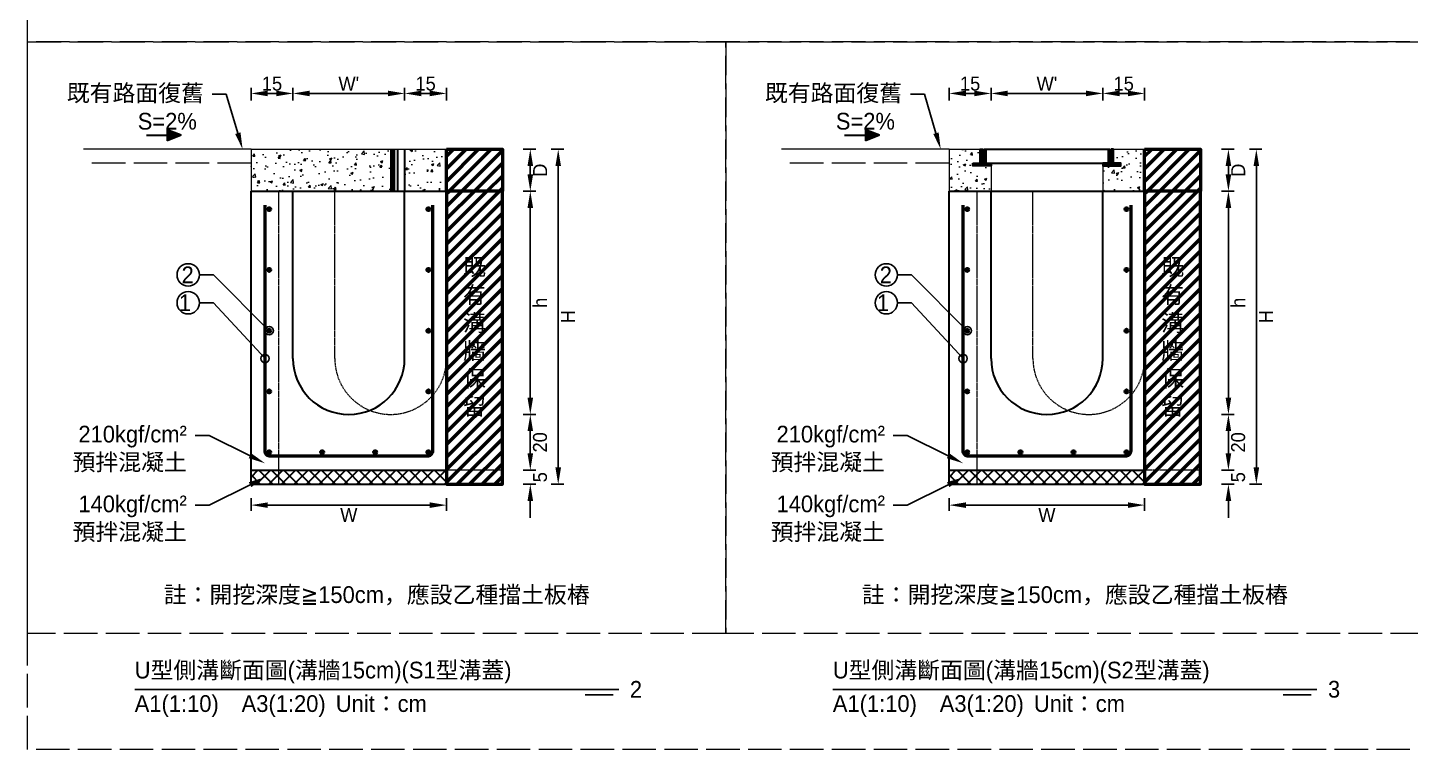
# Model space of a CAD drawing. Extents: x -8520 to 1950, y -2159 to 466.
# Drawn here: x -6660 to -6164.9, y -507 to -248.4 of the extents above; entities that cross this region are included whole.
import ezdxf
from ezdxf import colors
from ezdxf.entities.mleader import LeaderData, LeaderLine
from ezdxf.math import Vec2, Vec3

# ---------------------------------------------------------------- set-up
doc = ezdxf.new("R2010")
doc.units = 0
doc.header["$MEASUREMENT"] = 0
doc.linetypes.add('ACAD_ISO02W100', pattern=[15, 12, -3])
doc.linetypes.add('HIDDEN', pattern=[0.375, 0.25, -0.125])
for name, color, linetype, lineweight in [('一、3.基本-變更', 1, 'Continuous', 50), ('二、1.繪圖-既有設施', 8, 'Continuous', 20), ('二、2.繪圖-施作項目', 181, 'Continuous', 30), ('二、3.繪圖-排水流向', 170, 'Continuous', 30), ('二、4.繪圖-設計鋪面', 40, 'Continuous', 20), ('二、5.繪圖-鋼筋', 60, 'Continuous', 50), ('二、6.繪圖-其他施作項目', 35, 'Continuous', 30)]:
    doc.layers.add(name, color=color, linetype=linetype, lineweight=lineweight)
doc.layers.add('一、4.基本-隱藏', color=9, linetype='ACAD_ISO02W100', lineweight=20, plot=False)
doc.layers.add('三、3.文字-註解文字', color=2, linetype='Continuous')
doc.styles.add('次圖名(詳圖)', font='MS PGothic.ttf', dxfattribs={"height": 6})
doc.styles.add('註解文字(詳圖)', font='MS PGothic.ttf', dxfattribs={"height": 5})
doc.dimstyles.new('註解文字(詳圖)', dxfattribs={"dimtxt": 6, "dimasz": 6, "dimexe": 2, "dimexo": 5, "dimgap": 1, "dimtad": 2, "dimzin": 0, "dimdsep": 46, "dimtxsty": '註解文字(詳圖)', "dimcen": 0.1, "dimclrd": 256, "dimclre": 256, "dimclrt": 256, "dimadec": 0, "dimazin": 0, "dimtfac": 1, "dimtofl": 0, "dimtmove": 0, "dimatfit": 3, "dimfxlon": 1, "dimtolj": 1, "dimtzin": 0, "dimlwd": -1, "dimlwe": -1, "dimarcsym": 1})
pattern_1 = [(50, (-4974.236, -703.171), (9.109233, -0.796954), [0.9525, -10.4775]), (355, (-4974.236, -703.171), (-1.76217, 9.55284), [0.762, -8.38203]), (100.45144, (-4973.477, -703.2375), (7.34706, 8.75589), [0.8095, -8.90451]), (46.1842, (-4974.236, -700.631), (13.55395, -2.10212), [1.42875, -15.71625]), (96.6356, (-4973.107, -700.806), (11.87021, 12.37131), [1.21425, -13.35678]), (351.1842, (-4974.236, -700.631), (11.8702, 12.3713), [1.143, -12.57299]), (21, (-4972.966, -701.266), (7.58072, -5.11326), [0.9525, -10.4775]), (326, (-4972.966, -701.266), (3.0901, 9.2094), [0.762, -8.382]), (71.45144, (-4972.334, -701.692), (10.67082, 4.09614), [0.8095, -8.904497]), (37.5, (-4974.236, -703.171), (0.15443, 4.227752), [0, -8.2804, 0, -8.509, 0, -8.41375]), (7.5, (-4974.236, -703.171), (3.340983, 5.009029), [0, -4.8514, 0, -8.0899, 0, -3.20675]), (327.5, (-4977.0682, -703.171), (6.77953, -0.286437), [0, -3.175, 0, -9.906, 0, -13.1445]), (317.5, (-4978.338, -703.171), (7.40646, 1.271325), [0, -4.1275, 0, -6.5786, 0, -9.3345])]

# ---------------------------------------------------------------- blocks, each defined once
blk = doc.blocks.new('排水流向')
at = {"layer": '二、3.繪圖-排水流向'}
h = blk.add_hatch(color=256, dxfattribs=at)
h.dxf.hatch_style = 1
h.paths.add_polyline_path([(0, 1), (0, -1), (2.5, 0)])
for points in [[(-3.75, 0), (0, 0)], [(0, 1), (0, -1)], [(2.5, 0), (0, 1)], [(2.5, 0), (0, -1)]]:
    blk.add_lwpolyline(points, dxfattribs=at)
blk = doc.blocks.new('_Small')
at = {"color": 0, "linetype": 'ByBlock', "lineweight": -2}
blk.add_circle((0, 0), 0.25, dxfattribs=at)
blk = doc.blocks.new('*D317')
at = {"layer": 'Defpoints', "color": 0, "transparency": 16777216}
for p in [(-6315, -272), (-6315, -307), (-6275, -307)]:
    blk.add_point(p, dxfattribs=at)
at = {"layer": '三、3.文字-註解文字', "transparency": 16777216}
for p, q in [((-6315, -274.5), (-6315, -270)), ((-6281, -272), (-6309, -272)), ((-6275, -274.5), (-6275, -270))]:
    blk.add_line(p, q, dxfattribs=at)
for points in [[(-6309, -271), (-6309, -273), (-6315, -272)], [(-6281, -271), (-6281, -273), (-6275, -272)]]:
    blk.add_solid(points, dxfattribs=at)
at = {"layer": '三、3.文字-註解文字', "transparency": 16777216, "insert": (-6295, -268.5), "char_height": 5, "attachment_point": 5, "style": '註解文字(詳圖)'}
blk.add_mtext("\\A1;W'", dxfattribs=at)
blk = doc.blocks.new('*D318')
at = {"layer": 'Defpoints', "color": 0, "transparency": 16777216}
for p in [(-6330, -272), (-6330, -307), (-6315, -307)]:
    blk.add_point(p, dxfattribs=at)
at = {"layer": '三、3.文字-註解文字', "transparency": 16777216}
for p, q in [((-6330, -274.5), (-6330, -270)), ((-6321, -272), (-6324, -272)), ((-6315, -274.5), (-6315, -270))]:
    blk.add_line(p, q, dxfattribs=at)
for points in [[(-6324, -271), (-6324, -273), (-6330, -272)], [(-6321, -271), (-6321, -273), (-6315, -272)]]:
    blk.add_solid(points, dxfattribs=at)
at = {"layer": '三、3.文字-註解文字', "transparency": 16777216, "insert": (-6322.5, -268.5), "char_height": 5, "attachment_point": 5, "style": '註解文字(詳圖)'}
blk.add_mtext('\\A1;15', dxfattribs=at)
blk = doc.blocks.new('*D319')
at = {"layer": 'Defpoints', "color": 0, "transparency": 16777216}
for p in [(-6275, -272), (-6275, -307), (-6260, -307)]:
    blk.add_point(p, dxfattribs=at)
at = {"layer": '三、3.文字-註解文字', "transparency": 16777216}
for p, q in [((-6275, -274.5), (-6275, -270)), ((-6266, -272), (-6269, -272)), ((-6260, -274.5), (-6260, -270))]:
    blk.add_line(p, q, dxfattribs=at)
for points in [[(-6269, -271), (-6269, -273), (-6275, -272)], [(-6266, -271), (-6266, -273), (-6260, -272)]]:
    blk.add_solid(points, dxfattribs=at)
at = {"layer": '三、3.文字-註解文字', "transparency": 16777216, "insert": (-6267.5, -268.5), "char_height": 5, "attachment_point": 5, "style": '註解文字(詳圖)'}
blk.add_mtext('\\A1;15', dxfattribs=at)
blk = doc.blocks.new('*D320')
at = {"layer": 'Defpoints', "color": 0, "transparency": 16777216}
for p in [(-6565, -272), (-6565, -307), (-6525, -307)]:
    blk.add_point(p, dxfattribs=at)
at = {"layer": '三、3.文字-註解文字', "transparency": 16777216}
for p, q in [((-6565, -274.5), (-6565, -270)), ((-6531, -272), (-6559, -272)), ((-6525, -274.5), (-6525, -270))]:
    blk.add_line(p, q, dxfattribs=at)
for points in [[(-6559, -271), (-6559, -273), (-6565, -272)], [(-6531, -271), (-6531, -273), (-6525, -272)]]:
    blk.add_solid(points, dxfattribs=at)
at = {"layer": '三、3.文字-註解文字', "transparency": 16777216, "insert": (-6545, -268.5), "char_height": 5, "attachment_point": 5, "style": '註解文字(詳圖)'}
blk.add_mtext("\\A1;W'", dxfattribs=at)
blk = doc.blocks.new('*D321')
at = {"layer": 'Defpoints', "color": 0, "transparency": 16777216}
for p in [(-6580, -272), (-6580, -307), (-6565, -307)]:
    blk.add_point(p, dxfattribs=at)
at = {"layer": '三、3.文字-註解文字', "transparency": 16777216}
for p, q in [((-6580, -274.5), (-6580, -270)), ((-6571, -272), (-6574, -272)), ((-6565, -274.5), (-6565, -270))]:
    blk.add_line(p, q, dxfattribs=at)
for points in [[(-6574, -271), (-6574, -273), (-6580, -272)], [(-6571, -271), (-6571, -273), (-6565, -272)]]:
    blk.add_solid(points, dxfattribs=at)
at = {"layer": '三、3.文字-註解文字', "transparency": 16777216, "insert": (-6572.5, -268.5), "char_height": 5, "attachment_point": 5, "style": '註解文字(詳圖)'}
blk.add_mtext('\\A1;15', dxfattribs=at)
blk = doc.blocks.new('*D322')
at = {"layer": 'Defpoints', "color": 0, "transparency": 16777216}
for p in [(-6525, -272), (-6525, -307), (-6510, -307)]:
    blk.add_point(p, dxfattribs=at)
at = {"layer": '三、3.文字-註解文字', "transparency": 16777216}
for p, q in [((-6525, -274.5), (-6525, -270)), ((-6516, -272), (-6519, -272)), ((-6510, -274.5), (-6510, -270))]:
    blk.add_line(p, q, dxfattribs=at)
for points in [[(-6519, -271), (-6519, -273), (-6525, -272)], [(-6516, -271), (-6516, -273), (-6510, -272)]]:
    blk.add_solid(points, dxfattribs=at)
at = {"layer": '三、3.文字-註解文字', "transparency": 16777216, "insert": (-6517.5, -268.5), "char_height": 5, "attachment_point": 5, "style": '註解文字(詳圖)'}
blk.add_mtext('\\A1;15', dxfattribs=at)
blk = doc.blocks.new('*D335')
at = {"layer": 'Defpoints', "color": 0, "transparency": 16777216}
for p in [(-6330, -412), (-6260, -412), (-6330, -419.5)]:
    blk.add_point(p, dxfattribs=at)
at = {"layer": '三、3.文字-註解文字', "transparency": 16777216}
for p, q in [((-6330, -417), (-6330, -421.5)), ((-6266, -419.5), (-6324, -419.5)), ((-6260, -417), (-6260, -421.5))]:
    blk.add_line(p, q, dxfattribs=at)
for points in [[(-6324, -418.5), (-6324, -420.5), (-6330, -419.5)], [(-6266, -418.5), (-6266, -420.5), (-6260, -419.5)]]:
    blk.add_solid(points, dxfattribs=at)
at = {"layer": '三、3.文字-註解文字', "transparency": 16777216, "insert": (-6295, -423), "char_height": 5, "attachment_point": 5, "style": '註解文字(詳圖)'}
blk.add_mtext('\\A1;W', dxfattribs=at)
blk = doc.blocks.new('*D336')
at = {"layer": 'Defpoints', "color": 0, "transparency": 16777216}
for p in [(-6580, -412), (-6510, -412), (-6580, -419.5)]:
    blk.add_point(p, dxfattribs=at)
at = {"layer": '三、3.文字-註解文字', "transparency": 16777216}
for p, q in [((-6580, -417), (-6580, -421.5)), ((-6516, -419.5), (-6574, -419.5)), ((-6510, -417), (-6510, -421.5))]:
    blk.add_line(p, q, dxfattribs=at)
for points in [[(-6574, -418.5), (-6574, -420.5), (-6580, -419.5)], [(-6516, -418.5), (-6516, -420.5), (-6510, -419.5)]]:
    blk.add_solid(points, dxfattribs=at)
at = {"layer": '三、3.文字-註解文字', "transparency": 16777216, "insert": (-6545, -423), "char_height": 5, "attachment_point": 5, "style": '註解文字(詳圖)'}
blk.add_mtext('\\A1;W', dxfattribs=at)
blk = doc.blocks.new('*D341')
at = {"layer": 'Defpoints', "color": 0, "transparency": 16777216}
for p in [(-6295, -307), (-6230, -307), (-6295, -387)]:
    blk.add_point(p, dxfattribs=at)
at = {"layer": '三、3.文字-註解文字', "transparency": 16777216}
for p, q in [((-6232.5, -307), (-6228, -307)), ((-6230, -381), (-6230, -313)), ((-6232.5, -387), (-6228, -387))]:
    blk.add_line(p, q, dxfattribs=at)
for points in [[(-6231, -313), (-6229, -313), (-6230, -307)], [(-6231, -381), (-6229, -381), (-6230, -387)]]:
    blk.add_solid(points, dxfattribs=at)
at = {"layer": '三、3.文字-註解文字', "transparency": 16777216, "insert": (-6226.5, -347), "char_height": 5, "attachment_point": 5, "rotation": 90, "style": '註解文字(詳圖)'}
blk.add_mtext('\\A1;h', dxfattribs=at)
blk = doc.blocks.new('*D342')
at = {"layer": 'Defpoints', "color": 0, "transparency": 16777216}
for p in [(-6295, -387), (-6295, -407), (-6230, -407)]:
    blk.add_point(p, dxfattribs=at)
at = {"layer": '三、3.文字-註解文字', "transparency": 16777216}
for p, q in [((-6232.5, -387), (-6228, -387)), ((-6230, -393), (-6230, -401)), ((-6232.5, -407), (-6228, -407))]:
    blk.add_line(p, q, dxfattribs=at)
for points in [[(-6231, -393), (-6229, -393), (-6230, -387)], [(-6231, -401), (-6229, -401), (-6230, -407)]]:
    blk.add_solid(points, dxfattribs=at)
at = {"layer": '三、3.文字-註解文字', "transparency": 16777216, "insert": (-6226.5, -397), "char_height": 5, "attachment_point": 5, "rotation": 90, "style": '註解文字(詳圖)'}
blk.add_mtext('\\A1;20', dxfattribs=at)
blk = doc.blocks.new('*D343')
at = {"layer": 'Defpoints', "color": 0, "transparency": 16777216}
for p in [(-6295, -407), (-6295, -412), (-6230, -412)]:
    blk.add_point(p, dxfattribs=at)
at = {"layer": '三、3.文字-註解文字', "transparency": 16777216}
for p, q in [((-6230, -401), (-6230, -395)), ((-6232.5, -407), (-6228, -407)), ((-6232.5, -412), (-6228, -412)), ((-6230, -418), (-6230, -424))]:
    blk.add_line(p, q, dxfattribs=at)
for points in [[(-6231, -401), (-6229, -401), (-6230, -407)], [(-6231, -418), (-6229, -418), (-6230, -412)]]:
    blk.add_solid(points, dxfattribs=at)
at = {"layer": '三、3.文字-註解文字', "transparency": 16777216, "insert": (-6226.5, -409.5), "char_height": 5, "attachment_point": 5, "rotation": 90, "style": '註解文字(詳圖)'}
blk.add_mtext('\\A1;5', dxfattribs=at)
blk = doc.blocks.new('*D344')
at = {"layer": 'Defpoints', "color": 0, "transparency": 16777216}
for p in [(-6240, -292), (-6230, -292), (-6240, -307)]:
    blk.add_point(p, dxfattribs=at)
at = {"layer": '三、3.文字-註解文字', "transparency": 16777216}
for p, q in [((-6232.5, -292), (-6228, -292)), ((-6230, -301), (-6230, -298)), ((-6232.5, -307), (-6228, -307))]:
    blk.add_line(p, q, dxfattribs=at)
for points in [[(-6231, -298), (-6229, -298), (-6230, -292)], [(-6231, -301), (-6229, -301), (-6230, -307)]]:
    blk.add_solid(points, dxfattribs=at)
at = {"layer": '三、3.文字-註解文字', "transparency": 16777216, "insert": (-6226.5, -299.5), "char_height": 5, "attachment_point": 5, "rotation": 90, "style": '註解文字(詳圖)'}
blk.add_mtext('\\A1;D', dxfattribs=at)
blk = doc.blocks.new('*D345')
at = {"layer": 'Defpoints', "color": 0, "transparency": 16777216}
for p in [(-6240, -292), (-6220, -292), (-6240, -412)]:
    blk.add_point(p, dxfattribs=at)
at = {"layer": '三、3.文字-註解文字', "transparency": 16777216}
for p, q in [((-6222.5, -292), (-6218, -292)), ((-6220, -406), (-6220, -298)), ((-6222.5, -412), (-6218, -412))]:
    blk.add_line(p, q, dxfattribs=at)
for points in [[(-6221, -298), (-6219, -298), (-6220, -292)], [(-6221, -406), (-6219, -406), (-6220, -412)]]:
    blk.add_solid(points, dxfattribs=at)
at = {"layer": '三、3.文字-註解文字', "transparency": 16777216, "insert": (-6216.5, -352), "char_height": 5, "attachment_point": 5, "rotation": 90, "style": '註解文字(詳圖)'}
blk.add_mtext('\\A1;H', dxfattribs=at)
blk = doc.blocks.new('*D346')
at = {"layer": 'Defpoints', "color": 0, "transparency": 16777216}
for p in [(-6545, -307), (-6480, -307), (-6545, -387)]:
    blk.add_point(p, dxfattribs=at)
at = {"layer": '三、3.文字-註解文字', "transparency": 16777216}
for p, q in [((-6482.5, -307), (-6478, -307)), ((-6480, -381), (-6480, -313)), ((-6482.5, -387), (-6478, -387))]:
    blk.add_line(p, q, dxfattribs=at)
for points in [[(-6481, -313), (-6479, -313), (-6480, -307)], [(-6481, -381), (-6479, -381), (-6480, -387)]]:
    blk.add_solid(points, dxfattribs=at)
at = {"layer": '三、3.文字-註解文字', "transparency": 16777216, "insert": (-6476.5, -347), "char_height": 5, "attachment_point": 5, "rotation": 90, "style": '註解文字(詳圖)'}
blk.add_mtext('\\A1;h', dxfattribs=at)
blk = doc.blocks.new('*D347')
at = {"layer": 'Defpoints', "color": 0, "transparency": 16777216}
for p in [(-6545, -387), (-6545, -407), (-6480, -407)]:
    blk.add_point(p, dxfattribs=at)
at = {"layer": '三、3.文字-註解文字', "transparency": 16777216}
for p, q in [((-6482.5, -387), (-6478, -387)), ((-6480, -393), (-6480, -401)), ((-6482.5, -407), (-6478, -407))]:
    blk.add_line(p, q, dxfattribs=at)
for points in [[(-6481, -393), (-6479, -393), (-6480, -387)], [(-6481, -401), (-6479, -401), (-6480, -407)]]:
    blk.add_solid(points, dxfattribs=at)
at = {"layer": '三、3.文字-註解文字', "transparency": 16777216, "insert": (-6476.5, -397), "char_height": 5, "attachment_point": 5, "rotation": 90, "style": '註解文字(詳圖)'}
blk.add_mtext('\\A1;20', dxfattribs=at)
blk = doc.blocks.new('*D348')
at = {"layer": 'Defpoints', "color": 0, "transparency": 16777216}
for p in [(-6545, -407), (-6545, -412), (-6480, -412)]:
    blk.add_point(p, dxfattribs=at)
at = {"layer": '三、3.文字-註解文字', "transparency": 16777216}
for p, q in [((-6480, -401), (-6480, -395)), ((-6482.5, -407), (-6478, -407)), ((-6482.5, -412), (-6478, -412)), ((-6480, -418), (-6480, -424))]:
    blk.add_line(p, q, dxfattribs=at)
for points in [[(-6481, -401), (-6479, -401), (-6480, -407)], [(-6481, -418), (-6479, -418), (-6480, -412)]]:
    blk.add_solid(points, dxfattribs=at)
at = {"layer": '三、3.文字-註解文字', "transparency": 16777216, "insert": (-6476.5, -409.5), "char_height": 5, "attachment_point": 5, "rotation": 90, "style": '註解文字(詳圖)'}
blk.add_mtext('\\A1;5', dxfattribs=at)
blk = doc.blocks.new('*D349')
at = {"layer": 'Defpoints', "color": 0, "transparency": 16777216}
for p in [(-6490, -292), (-6480, -292), (-6490, -307)]:
    blk.add_point(p, dxfattribs=at)
at = {"layer": '三、3.文字-註解文字', "transparency": 16777216}
for p, q in [((-6482.5, -292), (-6478, -292)), ((-6480, -301), (-6480, -298)), ((-6482.5, -307), (-6478, -307))]:
    blk.add_line(p, q, dxfattribs=at)
for points in [[(-6481, -298), (-6479, -298), (-6480, -292)], [(-6481, -301), (-6479, -301), (-6480, -307)]]:
    blk.add_solid(points, dxfattribs=at)
at = {"layer": '三、3.文字-註解文字', "transparency": 16777216, "insert": (-6476.5, -299.5), "char_height": 5, "attachment_point": 5, "rotation": 90, "style": '註解文字(詳圖)'}
blk.add_mtext('\\A1;D', dxfattribs=at)
blk = doc.blocks.new('*D350')
at = {"layer": 'Defpoints', "color": 0, "transparency": 16777216}
for p in [(-6490, -292), (-6470, -292), (-6490, -412)]:
    blk.add_point(p, dxfattribs=at)
at = {"layer": '三、3.文字-註解文字', "transparency": 16777216}
for p, q in [((-6472.5, -292), (-6468, -292)), ((-6470, -406), (-6470, -298)), ((-6472.5, -412), (-6468, -412))]:
    blk.add_line(p, q, dxfattribs=at)
for points in [[(-6471, -298), (-6469, -298), (-6470, -292)], [(-6471, -406), (-6469, -406), (-6470, -412)]]:
    blk.add_solid(points, dxfattribs=at)
at = {"layer": '三、3.文字-註解文字', "transparency": 16777216, "insert": (-6466.5, -352), "char_height": 5, "attachment_point": 5, "rotation": 90, "style": '註解文字(詳圖)'}
blk.add_mtext('\\A1;H', dxfattribs=at)

msp = doc.modelspace()

# ---------------------------------------------------------------- hatches: boundary and pattern name
at = {"layer": '一、3.基本-變更'}
h = msp.add_hatch(dxfattribs=at)
h.set_pattern_fill('ANSI31', color=256)
h.set_pattern_definition([(45, (-5224.236, -741.9498), (-2.245064, 2.245064), [])])
h.paths.add_polyline_path([(-6510, -307), (-6490, -307), (-6490, -292), (-6510, -292)])
h = msp.add_hatch(dxfattribs=at)
h.set_pattern_fill('ANSI31', color=256)
h.set_pattern_definition([(45, (-4974.236, -741.9498), (-2.245064, 2.245064), [])])
h.paths.add_polyline_path([(-6260, -307), (-6240, -307), (-6240, -292), (-6260, -292)])
h = msp.add_hatch(dxfattribs=at)
h.set_pattern_fill('ANSI31', color=256)
h.set_pattern_definition([(45, (-6485.33, -929.9158), (-2.245064, 2.245064), [])])
h.paths.add_polyline_path([(-6490, -307), (-6510, -307), (-6510, -407), (-6490, -407)])
h.paths.add_polyline_path([(-6490, -407), (-6510, -407), (-6510, -412), (-6490, -412)])
h = msp.add_hatch(dxfattribs=at)
h.set_pattern_fill('ANSI31', color=256)
h.set_pattern_definition([(45, (-6235.33, -929.9158), (-2.245064, 2.245064), [])])
h.paths.add_polyline_path([(-6240, -307), (-6260, -307), (-6260, -407), (-6240, -407)])
h.paths.add_polyline_path([(-6240, -407), (-6260, -407), (-6260, -412), (-6240, -412)])
at = {"layer": '二、1.繪圖-既有設施'}
h = msp.add_hatch(dxfattribs=at)
h.set_pattern_fill('AR-CONC', color=256, scale=0.05)
h.set_pattern_definition([(50, (-5224.236, -741.95), (9.109233, -0.796954), [0.9525, -10.4775]), (355, (-5224.236, -741.95), (-1.76217, 9.55284), [0.762, -8.38203]), (100.45144, (-5223.477, -742.016), (7.34706, 8.75589), [0.8095, -8.90451]), (46.1842, (-5224.236, -739.41), (13.55395, -2.10212), [1.42875, -15.71625]), (96.6356, (-5223.107, -739.585), (11.87021, 12.37131), [1.21425, -13.35678]), (351.1842, (-5224.236, -739.41), (11.8702, 12.3713), [1.143, -12.57299]), (21, (-5222.966, -740.045), (7.58072, -5.11326), [0.9525, -10.4775]), (326, (-5222.966, -740.045), (3.0901, 9.2094), [0.762, -8.382]), (71.45144, (-5222.334, -740.471), (10.67082, 4.09614), [0.8095, -8.904497]), (37.5, (-5224.236, -741.9498), (0.15443, 4.227752), [0, -8.2804, 0, -8.509, 0, -8.41375]), (7.5, (-5224.236, -741.95), (3.340983, 5.009029), [0, -4.8514, 0, -8.0899, 0, -3.20675]), (327.5, (-5227.0682, -741.9498), (6.77953, -0.286437), [0, -3.175, 0, -9.906, 0, -13.1445]), (317.5, (-5228.338, -741.95), (7.40646, 1.271325), [0, -4.1275, 0, -6.5786, 0, -9.3345])])
h.paths.add_polyline_path([(-6580, -292), (-6580, -307), (-6530, -307), (-6530, -292)])
h.paths.add_polyline_path([(-6510, -292), (-6525, -292), (-6525, -307), (-6510, -307)])
h = msp.add_hatch(dxfattribs=at)
h.set_pattern_fill('AR-CONC', color=256, scale=0.05)
h.set_pattern_definition(pattern_1)
h.paths.add_polyline_path([(-6330, -307), (-6315, -307), (-6315, -297.9), (-6321.5, -297.9), (-6321.5, -297), (-6318.9, -297), (-6318.9, -292), (-6330, -292)])
h = msp.add_hatch(dxfattribs=at)
h.set_pattern_fill('AR-CONC', color=256, scale=0.05)
h.set_pattern_definition(pattern_1)
h.paths.add_polyline_path([(-6268.5, -297.9), (-6275, -297.9), (-6275, -307), (-6260, -307), (-6260, -292), (-6271.1, -292), (-6271.1, -297), (-6268.5, -297)])
at = {"layer": '二、2.繪圖-施作項目'}
h = msp.add_hatch(dxfattribs=at)
h.set_pattern_fill('ANSI37', color=256)
h.set_pattern_definition([(45, (-6485.33, -929.9158), (-2.245064, 2.245064), []), (135, (-6485.33, -929.9158), (-2.245064, -2.245064), [])])
h.paths.add_polyline_path([(-6510, -407), (-6580, -407), (-6580, -412), (-6510, -412)])
h = msp.add_hatch(dxfattribs=at)
h.set_pattern_fill('ANSI37', color=256)
h.set_pattern_definition([(45, (-6235.33, -929.9158), (-2.245064, 2.245064), []), (135, (-6235.33, -929.9158), (-2.245064, -2.245064), [])])
h.paths.add_polyline_path([(-6260, -407), (-6330, -407), (-6330, -412), (-6260, -412)])
at = {"layer": '二、5.繪圖-鋼筋'}
h = msp.add_hatch(color=256, dxfattribs=at)
h.dxf.hatch_style = 1
h.paths.add_polyline_path([(-6573, -313.5, 1), (-6574, -313.5, 1)])
h = msp.add_hatch(color=256, dxfattribs=at)
h.dxf.hatch_style = 1
h.paths.add_polyline_path([(-6516, -313.5, 1), (-6517, -313.5, 1)])
h = msp.add_hatch(color=256, dxfattribs=at)
h.dxf.hatch_style = 1
h.paths.add_polyline_path([(-6323, -313.5, 1), (-6324, -313.5, 1)])
h = msp.add_hatch(color=256, dxfattribs=at)
h.dxf.hatch_style = 1
h.paths.add_polyline_path([(-6266, -313.5, 1), (-6267, -313.5, 1)])
h = msp.add_hatch(color=256, dxfattribs=at)
h.dxf.hatch_style = 1
h.paths.add_polyline_path([(-6573, -335.25, 1), (-6574, -335.25, 1)])
h = msp.add_hatch(color=256, dxfattribs=at)
h.dxf.hatch_style = 1
h.paths.add_polyline_path([(-6516, -335.25, 1), (-6517, -335.25, 1)])
h = msp.add_hatch(color=256, dxfattribs=at)
h.dxf.hatch_style = 1
h.paths.add_polyline_path([(-6323, -335.25, 1), (-6324, -335.25, 1)])
h = msp.add_hatch(color=256, dxfattribs=at)
h.dxf.hatch_style = 1
h.paths.add_polyline_path([(-6266, -335.25, 1), (-6267, -335.25, 1)])
h = msp.add_hatch(color=256, dxfattribs=at)
h.dxf.hatch_style = 1
h.paths.add_polyline_path([(-6573, -357, 1), (-6574, -357, 1)])
h = msp.add_hatch(color=256, dxfattribs=at)
h.dxf.hatch_style = 1
h.paths.add_polyline_path([(-6516, -357, 1), (-6517, -357, 1)])
h = msp.add_hatch(color=256, dxfattribs=at)
h.dxf.hatch_style = 1
h.paths.add_polyline_path([(-6323, -357, 1), (-6324, -357, 1)])
h = msp.add_hatch(color=256, dxfattribs=at)
h.dxf.hatch_style = 1
h.paths.add_polyline_path([(-6266, -357, 1), (-6267, -357, 1)])
h = msp.add_hatch(color=256, dxfattribs=at)
h.dxf.hatch_style = 1
h.paths.add_polyline_path([(-6573, -378.75, 1), (-6574, -378.75, 1)])
h = msp.add_hatch(color=256, dxfattribs=at)
h.dxf.hatch_style = 1
h.paths.add_polyline_path([(-6516, -378.75, 1), (-6517, -378.75, 1)])
h = msp.add_hatch(color=256, dxfattribs=at)
h.dxf.hatch_style = 1
h.paths.add_polyline_path([(-6323, -378.75, 1), (-6324, -378.75, 1)])
h = msp.add_hatch(color=256, dxfattribs=at)
h.dxf.hatch_style = 1
h.paths.add_polyline_path([(-6266, -378.75, 1), (-6267, -378.75, 1)])
h = msp.add_hatch(color=256, dxfattribs=at)
h.dxf.hatch_style = 1
h.paths.add_polyline_path([(-6573, -400.5, 1), (-6574, -400.5, 1)])
h = msp.add_hatch(color=256, dxfattribs=at)
h.dxf.hatch_style = 1
h.paths.add_polyline_path([(-6554, -400.5, 1), (-6555, -400.5, 1)])
h = msp.add_hatch(color=256, dxfattribs=at)
h.dxf.hatch_style = 1
h.paths.add_polyline_path([(-6535, -400.5, 1), (-6536, -400.5, 1)])
h = msp.add_hatch(color=256, dxfattribs=at)
h.dxf.hatch_style = 1
h.paths.add_polyline_path([(-6516, -400.5, 1), (-6517, -400.5, 1)])
h = msp.add_hatch(color=256, dxfattribs=at)
h.dxf.hatch_style = 1
h.paths.add_polyline_path([(-6323, -400.5, 1), (-6324, -400.5, 1)])
h = msp.add_hatch(color=256, dxfattribs=at)
h.dxf.hatch_style = 1
h.paths.add_polyline_path([(-6304, -400.5, 1), (-6305, -400.5, 1)])
h = msp.add_hatch(color=256, dxfattribs=at)
h.dxf.hatch_style = 1
h.paths.add_polyline_path([(-6285, -400.5, 1), (-6286, -400.5, 1)])
h = msp.add_hatch(color=256, dxfattribs=at)
h.dxf.hatch_style = 1
h.paths.add_polyline_path([(-6266, -400.5, 1), (-6267, -400.5, 1)])
at = {"layer": '二、6.繪圖-其他施作項目'}
h = msp.add_hatch(dxfattribs=at)
h.set_pattern_fill('ANSI31', color=256, scale=0.1)
h.set_pattern_definition([(45, (-4603.49114, -1596.28593), (-0.224506403, 0.224506403), [])])
h.paths.add_polyline_path([(-6318.9, -297), (-6321.5, -297), (-6321.5, -297.9), (-6315, -297.9), (-6315, -297), (-6318, -297), (-6318, -292), (-6318.9, -292)])
h.paths.add_polyline_path([(-6271.1, -292), (-6272, -292), (-6272, -297), (-6275, -297), (-6275, -297.9), (-6268.5, -297.9), (-6268.5, -297), (-6271.1, -297)])

# ---------------------------------------------------------------- linework, layer by layer
at = {"layer": '一、3.基本-變更'}
for points in [[(-6510, -292), (-6490, -292), (-6490, -307), (-6510, -307)], [(-6260, -292), (-6240, -292), (-6240, -307), (-6260, -307)], [(-6490, -307), (-6510, -307), (-6510, -412), (-6490, -412)], [(-6240, -307), (-6260, -307), (-6260, -412), (-6240, -412)]]:
    msp.add_lwpolyline(points, close=True, dxfattribs=at)
at = {"layer": '一、4.基本-隱藏'}
for points in [[(-6660, 0), (-5880, 0), (-5880, -253.5), (-6660, -253.5)], [(-6660, 0), (-5880, 0), (-5880, -507), (-6660, -507)], [(-6660, 0), (-5880, 0), (-5880, -507), (-6660, -507)], [(-6660, -253.5), (-6410, -253.5), (-6410, -465.5), (-6660, -465.5)], [(-6410, -253.5), (-6160, -253.5), (-6160, -465.5), (-6410, -465.5)]]:
    msp.add_lwpolyline(points, close=True, dxfattribs=at)
at = {"layer": '一、4.基本-隱藏', "linetype": 'HIDDEN'}
for points in [[(-6490, -307), (-6570, -307)], [(-6570, -412), (-6570, -307)], [(-6550, -367), (-6550, -307)], [(-6510, -367), (-6510, -307)], [(-6490, -412), (-6490, -307)], [(-6320, -412), (-6320, -307)], [(-6240, -307), (-6320, -307)], [(-6300, -367), (-6300, -307)], [(-6260, -367), (-6260, -307)], [(-6240, -412), (-6240, -307)], [(-6490, -407), (-6570, -407)], [(-6240, -407), (-6320, -407)], [(-6490, -412), (-6570, -412)], [(-6240, -412), (-6320, -412)]]:
    msp.add_lwpolyline(points, dxfattribs=at)
for centre in [(-6530, -367), (-6280, -367)]:
    msp.add_arc(centre, 20, 180, 0, dxfattribs=at)
at = {"layer": '三、3.文字-註解文字'}
for points in [[(-6621.66, -485.5), (-6448.34, -485.5)], [(-6450.34, -487.5), (-6460.34, -487.5)], [(-6371.66, -485.5), (-6198.34, -485.5)], [(-6200.34, -487.5), (-6210.34, -487.5)]]:
    msp.add_lwpolyline(points, dxfattribs=at)
for centre in [(-6602.5, -337), (-6352.5, -337), (-6602.5, -347), (-6352.5, -347)]:
    msp.add_circle(centre, 4, dxfattribs=at)
at = {"layer": '二、1.繪圖-既有設施'}
for points in [[(-6580, -292), (-6510, -292)], [(-6580, -292), (-6580, -307)], [(-6510, -292), (-6510, -307)], [(-6330, -292), (-6318.9, -292)], [(-6330, -292), (-6330, -307)], [(-6271.1, -292), (-6260, -292)], [(-6260, -292), (-6260, -307)], [(-6315, -297), (-6315, -307)], [(-6275, -297), (-6275, -307)], [(-6580, -307), (-6510, -307)], [(-6330, -307), (-6315, -307)], [(-6275, -307), (-6260, -307)]]:
    msp.add_lwpolyline(points, dxfattribs=at)
at = {"layer": '二、1.繪圖-既有設施', "linetype": 'HIDDEN'}
msp.add_lwpolyline([(-6315, -307), (-6275, -307)], dxfattribs=at)
at = {"layer": '二、2.繪圖-施作項目'}
for points in [[(-6580, -307), (-6510, -307)], [(-6580, -412), (-6580, -307)], [(-6565, -367), (-6565, -307)], [(-6525, -367), (-6525, -307)], [(-6510, -412), (-6510, -307)], [(-6330, -412), (-6330, -307)], [(-6330, -307), (-6260, -307)], [(-6315, -367), (-6315, -307)], [(-6275, -367), (-6275, -307)], [(-6260, -412), (-6260, -307)], [(-6580, -407), (-6510, -407)], [(-6330, -407), (-6260, -407)], [(-6580, -412), (-6510, -412)], [(-6330, -412), (-6260, -412)]]:
    msp.add_lwpolyline(points, dxfattribs=at)
for centre in [(-6545, -367), (-6295, -367)]:
    msp.add_arc(centre, 20, 180, 0, dxfattribs=at)
at = {"layer": '二、4.繪圖-設計鋪面'}
for points in [[(-6580, -292), (-6640, -292)], [(-6330, -292), (-6390, -292)]]:
    msp.add_lwpolyline(points, dxfattribs=at)
at = {"layer": '二、4.繪圖-設計鋪面', "linetype": 'ACAD_ISO02W100'}
for points in [[(-6580, -297), (-6640, -297)], [(-6330, -297), (-6390, -297)]]:
    msp.add_lwpolyline(points, dxfattribs=at)
at = {"layer": '二、5.繪圖-鋼筋'}
for points in [[(-6515, -312), (-6515, -400, -0.4142136), (-6517, -402), (-6573, -402, -0.4142136), (-6575, -400), (-6575, -312)], [(-6265, -312), (-6265, -400, -0.4142136), (-6267, -402), (-6323, -402, -0.4142136), (-6325, -400), (-6325, -312)]]:
    msp.add_lwpolyline(points, format="xyb", dxfattribs=at)
for centre in [(-6573.5, -313.5), (-6516.5, -313.5), (-6323.5, -313.5), (-6266.5, -313.5), (-6573.5, -335.25), (-6516.5, -335.25), (-6323.5, -335.25), (-6266.5, -335.25), (-6573.5, -357), (-6516.5, -357), (-6323.5, -357), (-6266.5, -357), (-6573.5, -378.75), (-6516.5, -378.75), (-6323.5, -378.75), (-6266.5, -378.75), (-6573.5, -400.5), (-6554.5, -400.5), (-6535.5, -400.5), (-6516.5, -400.5), (-6323.5, -400.5), (-6304.5, -400.5), (-6285.5, -400.5), (-6266.5, -400.5)]:
    msp.add_circle(centre, 0.5, dxfattribs=at)
at = {"layer": '二、6.繪圖-其他施作項目'}
for points in [[(-6530, -292), (-6530, -307)], [(-6529.425, -292), (-6529.425, -307)], [(-6528.75, -292), (-6528.75, -307)], [(-6527.5, -292), (-6527.5, -307)], [(-6525, -292), (-6525, -307)], [(-6317.5, -292), (-6317.5, -297)], [(-6317.5, -292), (-6272.5, -292)], [(-6316.9, -292), (-6316.9, -297)], [(-6273.1, -292), (-6273.1, -297)], [(-6272.5, -292), (-6272.5, -297)], [(-6317.5, -297), (-6272.5, -297)]]:
    msp.add_lwpolyline(points, dxfattribs=at)
for points in [[(-6321.5, -297), (-6318.9, -297), (-6318.9, -292), (-6318, -292), (-6318, -297), (-6315, -297), (-6315, -297.9), (-6321.5, -297.9)], [(-6271.1, -292), (-6272, -292), (-6272, -297), (-6275, -297), (-6275, -297.9), (-6268.5, -297.9), (-6268.5, -297), (-6271.1, -297)]]:
    msp.add_lwpolyline(points, close=True, dxfattribs=at)

# ---------------------------------------------------------------- block references
at = {"xscale": 2, "yscale": 2, "zscale": 2}
for p in [(-6610, -287), (-6360, -287)]:
    msp.add_blockref('排水流向', p, dxfattribs=at)

# ---------------------------------------------------------------- texts
at = {"layer": '三、3.文字-註解文字', "char_height": 6}
for s, width, gutter_width, insert, attachment_point, style in [('{\\fMS PGothic|b0|i0|c128|p34;既有溝牆}保留', 6, 30, (-6500, -359.5), 5, '次圖名(詳圖)'), ('{\\fMS PGothic|b0|i0|c128|p34;既有溝牆}保留', 6, 30, (-6250, -359.5), 5, '次圖名(詳圖)'), ('{\\fMS PGothic|b0|i0|c128|p34;註：開挖深度≧150cm，應設乙種擋土板樁}', 156.49231, 30, (-6535, -452), 5, '註解文字(詳圖)'), ('{\\fMS PGothic|b0|i0|c128|p34;註：開挖深度≧150cm，應設乙種擋土板樁}', 156.49231, 30, (-6285, -452), 5, '註解文字(詳圖)'), ('{\\fMS PGothic|b0|i0|c128|p34;U型側溝斷面圖(溝牆15cm)}(S1型溝蓋)', 143.40617, 15, (-6621.66, -479.5), 4, '次圖名(詳圖)'), ('{\\fMS PGothic|b0|i0|c128|p34;U型側溝斷面圖}(溝牆15cm){\\fMS PGothic|b0|i0|c128|p34;(S2型溝蓋)}', 142.18757, 15, (-6371.66, -479.5), 4, '次圖名(詳圖)'), ('2', 3, 15, (-6444.34, -485.5), 4, '次圖名(詳圖)'), ('3', 3, 15, (-6194.34, -485.5), 4, '次圖名(詳圖)'), ('A1(1:10)\u3000A3(1:20){\\fMS PGothic|b0|i0|c128|p34;^IUnit：cm}', 136.03259, 15, (-6621.66, -491.5), 4, '次圖名(詳圖)'), ('A1(1:10)\u3000A3(1:20){\\fMS PGothic|b0|i0|c128|p34;^IUnit：cm}', 136.03259, 15, (-6371.66, -491.5), 4, '次圖名(詳圖)')]:
    msp.add_mtext_dynamic_manual_height_columns(s, width=width, gutter_width=gutter_width, heights=[0], dxfattribs=dict(at, insert=insert, attachment_point=attachment_point, style=style))
at = {"layer": '二、3.繪圖-排水流向', "char_height": 6, "attachment_point": 5, "style": '註解文字(詳圖)'}
for insert in [(-6610, -282), (-6360, -282)]:
    msp.add_mtext_dynamic_manual_height_columns('{\\fMS PGothic|b0|i0|c128|p34;S=2%}', width=10.17412, gutter_width=30, heights=[0], dxfattribs=dict(at, insert=insert))

# ---------------------------------------------------------------- dimensions: what is measured, and where the dimension line sits
at = {"layer": '三、3.文字-註解文字'}
for base, p1, p2, text, picture, middle in [((-6580, -272), (-6565, -307), (-6580, -307), '15', '*D321', (-6572.5, -268.5)), ((-6565, -272), (-6525, -307), (-6565, -307), "W'", '*D320', (-6545, -268.5)), ((-6525, -272), (-6510, -307), (-6525, -307), '15', '*D322', (-6517.5, -268.5)), ((-6330, -272), (-6315, -307), (-6330, -307), '15', '*D318', (-6322.5, -268.5)), ((-6315, -272), (-6275, -307), (-6315, -307), "W'", '*D317', (-6295, -268.5)), ((-6275, -272), (-6260, -307), (-6275, -307), '15', '*D319', (-6267.5, -268.5)), ((-6580, -419.5), (-6510, -412), (-6580, -412), 'W', '*D336', (-6545, -423)), ((-6330, -419.5), (-6260, -412), (-6330, -412), 'W', '*D335', (-6295, -423))]:
    dim = msp.add_linear_dim(base=base, p1=p1, p2=p2, text=text, dimstyle='註解文字(詳圖)', dxfattribs=at)
    dim.commit()
    dim.dimension.update_dxf_attribs({"geometry": picture, "text_midpoint": middle})
for base, p1, p2, text, picture, middle in [((-6480, -292), (-6490, -307), (-6490, -292), 'D', '*D349', (-6476.5, -299.5)), ((-6470, -292), (-6490, -412), (-6490, -292), 'H', '*D350', (-6466.5, -352)), ((-6230, -292), (-6240, -307), (-6240, -292), 'D', '*D344', (-6226.5, -299.5)), ((-6220, -292), (-6240, -412), (-6240, -292), 'H', '*D345', (-6216.5, -352)), ((-6480, -307), (-6545, -387), (-6545, -307), 'h', '*D346', (-6476.5, -347)), ((-6230, -307), (-6295, -387), (-6295, -307), 'h', '*D341', (-6226.5, -347)), ((-6480, -407), (-6545, -387), (-6545, -407), '20', '*D347', (-6476.5, -397)), ((-6230, -407), (-6295, -387), (-6295, -407), '20', '*D342', (-6226.5, -397)), ((-6480, -412), (-6545, -407), (-6545, -412), '5', '*D348', (-6476.5, -409.5)), ((-6230, -412), (-6295, -407), (-6295, -412), '5', '*D343', (-6226.5, -409.5))]:
    dim = msp.add_linear_dim(base=base, p1=p1, p2=p2, angle=90, text=text, dimstyle='註解文字(詳圖)', dxfattribs=at)
    dim.commit()
    dim.dimension.update_dxf_attribs({"geometry": picture, "text_midpoint": middle})

# ---------------------------------------------------------------- leaders
ml = msp.add_multileader_mtext('Standard', dxfattribs=at)
ml.set_content('既有路面復舊', color=256, style='註解文字(詳圖)')
ml.set_leader_properties(color=256, linetype='ByLayer', lineweight=-1)
ml.build(insert=Vec2(0, 0))
ml.multileader.update_dxf_attribs({"dogleg_length": 5, "arrow_head_size": 6})
ctx = ml.context
ctx.base_point, ctx.char_height, ctx.arrow_head_size, ctx.landing_gap_size, ctx.plane_origin = Vec3(-6651.216, -272.25), 6, 6, 3, Vec3(-6667.851, -250.337)
ctx.text_align_type = 2
notes = []
notes.append((ctx, [(1, (1, 1, 0), (-6588.875, -272.25), (-1, 0), 5, [(0, [(-6583.02, -292)], 0, [])])]))
ctx.mtext.insert, ctx.mtext.alignment, ctx.mtext.flow_direction = Vec3(-6596.875, -268.841), 3, 5
ml = msp.add_multileader_mtext('Standard', dxfattribs=at)
ml.set_content('既有路面復舊', color=256, style='註解文字(詳圖)')
ml.set_leader_properties(color=256, linetype='ByLayer', lineweight=-1)
ml.build(insert=Vec2(0, 0))
ml.multileader.update_dxf_attribs({"dogleg_length": 5, "arrow_head_size": 6})
ctx = ml.context
ctx.base_point, ctx.char_height, ctx.arrow_head_size, ctx.landing_gap_size, ctx.plane_origin = Vec3(-6401.216, -272.25), 6, 6, 3, Vec3(-6417.851, -250.337)
ctx.text_align_type = 2
notes.append((ctx, [(1, (1, 1, 0), (-6338.875, -272.25), (-1, 0), 5, [(0, [(-6333.02, -292)], 0, [])])]))
ctx.mtext.insert, ctx.mtext.alignment, ctx.mtext.flow_direction = Vec3(-6346.875, -268.841), 3, 5
ml = msp.add_multileader_mtext('Standard', dxfattribs=at)
ml.set_content('2', color=256, style='註解文字(詳圖)')
ml.set_leader_properties(color=256, linetype='ByLayer', lineweight=-1)
ml.set_arrow_properties(name='SMALL')
ml.build(insert=Vec2(0, 0))
ml.multileader.update_dxf_attribs({"dogleg_length": 5, "arrow_head_size": 6})
ctx = ml.context
ctx.base_point, ctx.char_height, ctx.arrow_head_size, ctx.plane_origin = Vec3(-6605.977, -337), 6, 6, Vec3(-6572, -357)
ctx.text_align_type = 2
notes.append((ctx, [(0, (1, 1, 0), (-6593.5, -337), (-1, 0), 5, [(0, [(-6573.5, -357)], 0, [])])]))
ctx.mtext.insert, ctx.mtext.alignment, ctx.mtext.flow_direction = Vec3(-6600.5, -334), 3, 5
ml = msp.add_multileader_mtext('Standard', dxfattribs=at)
ml.set_content('2', color=256, style='註解文字(詳圖)')
ml.set_leader_properties(color=256, linetype='ByLayer', lineweight=-1)
ml.set_arrow_properties(name='SMALL')
ml.build(insert=Vec2(0, 0))
ml.multileader.update_dxf_attribs({"dogleg_length": 5, "arrow_head_size": 6})
ctx = ml.context
ctx.base_point, ctx.char_height, ctx.arrow_head_size, ctx.plane_origin = Vec3(-6355.977, -337), 6, 6, Vec3(-6322, -357)
ctx.text_align_type = 2
notes.append((ctx, [(0, (1, 1, 0), (-6343.5, -337), (-1, 0), 5, [(0, [(-6323.5, -357)], 0, [])])]))
ctx.mtext.insert, ctx.mtext.alignment, ctx.mtext.flow_direction = Vec3(-6350.5, -334), 3, 5
ml = msp.add_multileader_mtext('Standard', dxfattribs=at)
ml.set_content('1', color=256, style='註解文字(詳圖)')
ml.set_leader_properties(color=256, linetype='ByLayer', lineweight=-1)
ml.set_arrow_properties(name='SMALL')
ml.build(insert=Vec2(0, 0))
ml.multileader.update_dxf_attribs({"dogleg_length": 5, "arrow_head_size": 6})
ctx = ml.context
ctx.base_point, ctx.char_height, ctx.arrow_head_size, ctx.landing_gap_size, ctx.plane_origin = Vec3(-6606.307, -347), 6, 6, 3, Vec3(-6572, -367)
ctx.text_align_type = 2
notes.append((ctx, [(0, (1, 1, 0), (-6593.5, -347), (-1, 0), 5, [(0, [(-6575, -367)], 0, [])])]))
ctx.mtext.insert, ctx.mtext.alignment, ctx.mtext.flow_direction = Vec3(-6601.5, -344), 3, 5
ml = msp.add_multileader_mtext('Standard', dxfattribs=at)
ml.set_content('1', color=256, style='註解文字(詳圖)')
ml.set_leader_properties(color=256, linetype='ByLayer', lineweight=-1)
ml.set_arrow_properties(name='SMALL')
ml.build(insert=Vec2(0, 0))
ml.multileader.update_dxf_attribs({"dogleg_length": 5, "arrow_head_size": 6})
ctx = ml.context
ctx.base_point, ctx.char_height, ctx.arrow_head_size, ctx.landing_gap_size, ctx.plane_origin = Vec3(-6356.307, -347), 6, 6, 3, Vec3(-6322, -367)
ctx.text_align_type = 2
notes.append((ctx, [(0, (1, 1, 0), (-6343.5, -347), (-1, 0), 5, [(0, [(-6325, -367)], 0, [])])]))
ctx.mtext.insert, ctx.mtext.alignment, ctx.mtext.flow_direction = Vec3(-6351.5, -344), 3, 5
ml = msp.add_multileader_mtext('Standard', dxfattribs=at)
ml.set_content('{\\fMS PGothic|b0|i0|c128|p34;210kgf/cm²}\\P預拌{\\fMS PGothic|b0|i0|c128|p34;混凝土}', color=256, style='註解文字(詳圖)')
ml.set_leader_properties(color=256, linetype='ByLayer', lineweight=-1)
ml.build(insert=Vec2(0, 0))
ml.multileader.update_dxf_attribs({"dogleg_length": 5, "arrow_head_size": 6})
ctx = ml.context
ctx.base_point, ctx.char_height, ctx.arrow_head_size, ctx.landing_gap_size, ctx.plane_origin = Vec3(-6648.477, -394.5), 6, 6, 3, Vec3(-6575, -404.5)
ctx.text_align_type = 2
notes.append((ctx, [(0, (1, 1, 0), (-6595, -394.5), (-1, 0), 5, [(0, [(-6575, -404.5)], 0, [])])]))
ctx.mtext.insert, ctx.mtext.alignment, ctx.mtext.flow_direction = Vec3(-6603, -391.057), 3, 5
ml = msp.add_multileader_mtext('Standard', dxfattribs=at)
ml.set_content('{\\fMS PGothic|b0|i0|c128|p34;210kgf/cm²}\\P預拌{\\fMS PGothic|b0|i0|c128|p34;混凝土}', color=256, style='註解文字(詳圖)')
ml.set_leader_properties(color=256, linetype='ByLayer', lineweight=-1)
ml.build(insert=Vec2(0, 0))
ml.multileader.update_dxf_attribs({"dogleg_length": 5, "arrow_head_size": 6})
ctx = ml.context
ctx.base_point, ctx.char_height, ctx.arrow_head_size, ctx.landing_gap_size, ctx.plane_origin = Vec3(-6398.477, -394.5), 6, 6, 3, Vec3(-6325, -404.5)
ctx.text_align_type = 2
notes.append((ctx, [(0, (1, 1, 0), (-6345, -394.5), (-1, 0), 5, [(0, [(-6325, -404.5)], 0, [])])]))
ctx.mtext.insert, ctx.mtext.alignment, ctx.mtext.flow_direction = Vec3(-6353, -391.057), 3, 5
ml = msp.add_multileader_mtext('Standard', dxfattribs=at)
ml.set_content('{\\fMS PGothic|b0|i0|c128|p34;140kgf/cm²}\\P預拌{\\fMS PGothic|b0|i0|c128|p34;混凝土}', color=256, style='註解文字(詳圖)')
ml.set_leader_properties(color=256, linetype='ByLayer', lineweight=-1)
ml.build(insert=Vec2(0, 0))
ml.multileader.update_dxf_attribs({"dogleg_length": 5, "arrow_head_size": 6})
ctx = ml.context
ctx.base_point, ctx.char_height, ctx.arrow_head_size, ctx.landing_gap_size, ctx.plane_origin = Vec3(-6648.477, -419.5), 6, 6, 3, Vec3(-6575, -409.5)
ctx.text_align_type = 2
notes.append((ctx, [(0, (1, 1, 0), (-6595, -419.5), (-1, 0), 5, [(0, [(-6575, -409.5)], 0, [])])]))
ctx.mtext.insert, ctx.mtext.alignment, ctx.mtext.flow_direction = Vec3(-6603, -416.057), 3, 5
ml = msp.add_multileader_mtext('Standard', dxfattribs=at)
ml.set_content('{\\fMS PGothic|b0|i0|c128|p34;140kgf/cm²}\\P預拌{\\fMS PGothic|b0|i0|c128|p34;混凝土}', color=256, style='註解文字(詳圖)')
ml.set_leader_properties(color=256, linetype='ByLayer', lineweight=-1)
ml.build(insert=Vec2(0, 0))
ml.multileader.update_dxf_attribs({"dogleg_length": 5, "arrow_head_size": 6})
ctx = ml.context
ctx.base_point, ctx.char_height, ctx.arrow_head_size, ctx.landing_gap_size, ctx.plane_origin = Vec3(-6398.477, -419.5), 6, 6, 3, Vec3(-6325, -409.5)
ctx.text_align_type = 2
notes.append((ctx, [(0, (1, 1, 0), (-6345, -419.5), (-1, 0), 5, [(0, [(-6325, -409.5)], 0, [])])]))
ctx.mtext.insert, ctx.mtext.alignment, ctx.mtext.flow_direction = Vec3(-6353, -416.057), 3, 5
for ctx, leaders in notes:
    for number, flags, end, landing, length, lines in leaders:
        leader = LeaderData()
        leader.index, (leader.has_last_leader_line, leader.has_dogleg_vector, leader.attachment_direction) = number, flags
        leader.last_leader_point, leader.dogleg_vector, leader.dogleg_length = Vec3(end), Vec3(landing), length
        for number, points, colour, breaks in lines:
            line = LeaderLine()
            line.index, line.vertices, line.color, line.breaks = number, Vec3.list(points), colors.encode_raw_color(colour), breaks
            leader.lines.append(line)
        ctx.leaders.append(leader)

doc.saveas('drawing.dxf')
